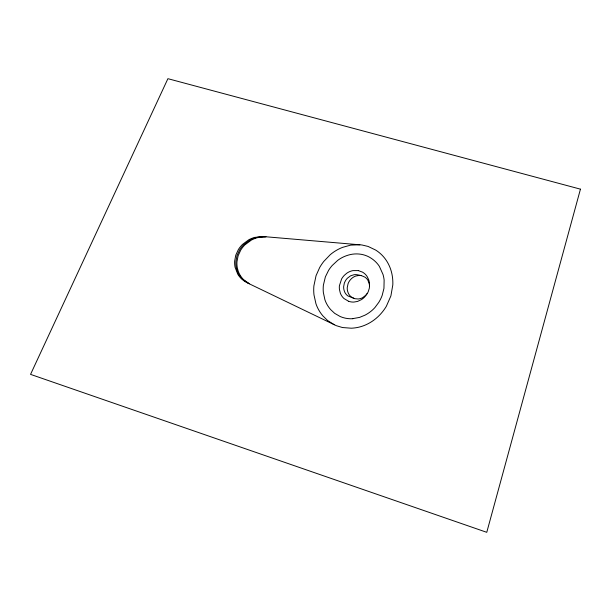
<?xml version="1.0" encoding="UTF-8"?>
<svg xmlns="http://www.w3.org/2000/svg" width="611" height="611" viewBox="0 0 611 611"><rect width="100%" height="100%" fill="white"/><g stroke="black" fill="none" stroke-linecap="round" stroke-linejoin="round"><path stroke-width="0.92" d="M369.472 286.162L369.479 283.565A18.223 17.07 -4.5 0 0 368.639 279.617L367.173 276.577A14.175 13.274 -3.9 0 0 362.483 272.124L358.359 270.62M367.18 293.547L364.614 297.015A17.765 16.65 -4.5 0 1 361.284 299.688L357.58 301.422L353.891 302.063A12.877 12.09 -4.1 0 1 348.797 301.338L348.66 301.299M352.753 318.629L359.551 317.407L365.08 315.123A34.758 32.589 -5 0 0 371.557 310.793A34.033 31.917 -4.9 0 0 374.978 307.478L378.767 302.384A41.701 39.035 -6.1 0 0 382.165 295.419L383.952 288.4L384.128 280.113A37.89 35.484 -5.4 0 0 382.998 274.431L379.408 266.449A28.587 26.724 -4 0 0 377.713 264.097A29.282 27.38 -4.1 0 0 371.358 258.369C364.668 253.794 355.946 252.778 348.255 255.123A31.734 29.702 -3.5 0 0 337.746 260.332L332.185 265.518A40.563 38.05 -2.2 0 0 328.573 270.375L325.38 276.867L323.402 285.1A40.318 37.813 -2.3 0 0 323.356 292.509L324.915 299.772A31.65 29.718 -3.8 0 0 330.688 309.64L334.691 313.359L340.22 316.551A26.311 24.745 -4.4 0 0 352.99 318.713M266.006 236.785L257.552 237.641A26.907 24.761 -17.7 0 0 251.32 240.108L244.919 244.851A28.87 26.594 -17.5 0 0 240.734 250.098L238.107 255.803L236.961 261.737A28.725 26.449 -17.5 0 0 237.358 267.992L238.175 271.04A25.303 23.287 -18 0 0 239.413 273.934A26.747 24.616 -17.8 0 0 243.697 279.754L249.616 283.97L336.256 325.655L342.45 327.534L351.264 328.206A37.661 35.4 -4.7 0 0 360.116 326.862C368.868 324.456 376.666 319.057 382.341 312.007A51.561 48.254 -6.3 0 0 386.351 306.279L390.895 295.923L392.804 284.94A51.484 48.2 -6.3 0 0 392.59 278.219C391.735 269.757 388.199 261.508 382.249 255.383A37.355 34.903 -4 0 0 375.696 250.082L368.074 246.432L361.933 244.98L263.44 236.564L254.863 237.381A26.418 24.295 -18 0 0 248.746 239.795L242.46 244.438A28.221 25.968 -17.9 0 0 238.359 249.578L235.777 255.161L234.647 261.096A28.144 25.891 -17.8 0 0 235.105 267.358L237.755 274.171A26.319 24.203 -18.1 0 0 241.643 278.983L244.79 281.465L249.288 283.802M265.311 236.717L260.462 236.747L256.307 237.519A26.678 24.539 -17.8 0 0 250.12 239.963L243.774 244.66A28.572 26.304 -17.7 0 0 239.634 249.853L237.022 255.505L235.884 261.516A28.48 26.212 -17.6 0 0 236.342 267.839L237.205 270.917A24.967 22.974 -18.1 0 0 238.504 273.812L239.023 274.729A26.563 24.44 -17.9 0 0 242.957 279.594L248.685 283.527M359.848 244.774L350.745 245.103L342.595 247.356A42.365 39.654 -3.3 0 0 330.23 254.711L323.792 261.424A52.722 49.476 -1.7 0 0 319.66 267.565L316.04 275.691L313.886 285.887A51.461 48.277 -2 0 0 313.993 294.937L315.956 303.782A40.922 38.44 -3.8 0 0 322.891 315.902L327.664 320.584L334.316 324.762M358.267 270.597L352.921 270.612A15.237 14.267 -3.7 0 0 346.743 273.254L344.383 275.286A19.659 18.437 -3.1 0 0 341.595 278.967L339.403 285.772A19.674 18.445 -3.1 0 0 339.456 289.53L340.342 293.196A15.183 14.244 -3.9 0 0 344.016 298.558L348.553 301.261M361.483 275.653L357.718 274.835A9.692 9.073 -3.8 0 0 354.013 274.736L350.607 275.805L347.522 278.097A14.863 13.938 -3.2 0 0 345.666 280.365L344.383 282.893L343.665 286.574A13.893 13.022 -3.4 0 0 344.024 290.126L344.703 292.058A10.861 10.181 -3.9 0 0 347.781 295.877L354.792 298.687L358.13 298.985A10.662 10.005 -3.4 0 0 362.567 297.71L365.852 295.205A14.473 13.564 -3.8 0 0 368.25 291.676L369.304 288.27A14.435 13.526 -3.8 0 0 369.296 284.115L367.967 280.403A10.608 9.936 -3.2 0 0 364.973 277.165L361.483 275.653A9.616 9.005 -3.1 0 0 359.1 275.424L355.823 276.019A12.128 11.365 -2.9 0 0 351.34 278.769L350.225 279.975A14.908 13.984 -2.5 0 0 348.071 283.687L347.247 287.59A14.152 13.274 -2.7 0 0 347.606 291.203L348.293 293.165A10.99 10.311 -3.2 0 0 351.417 297.045L354.273 298.535M580.45 189.158L486.768 532.318L30.55 374.375L167.91 78.682L580.45 189.158"/></g></svg>
